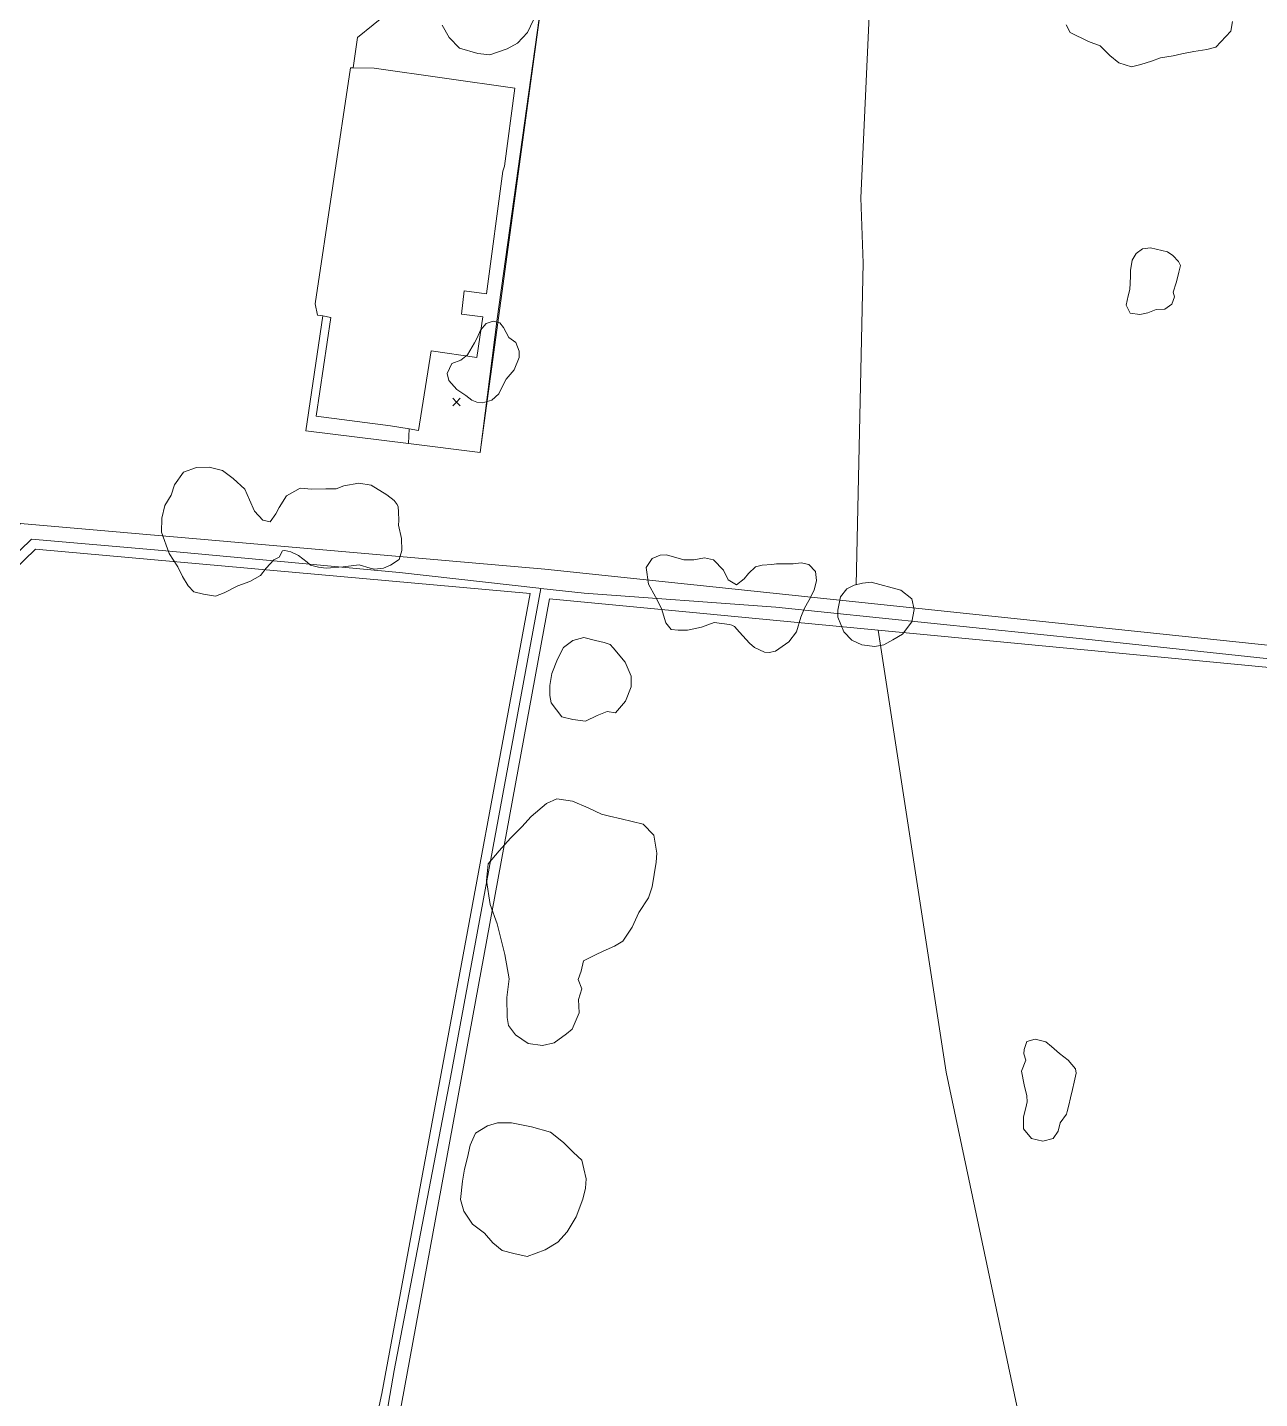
# Model space of a CAD drawing. Header units: metres. Extents: x 4652992 to 4879070, y 2074171 to 2309877.
# Drawn here: x 4654274.9 to 4654368.3, y 2306918.4 to 2307022.4 of the extents above; entities that cross this region are included whole.
import ezdxf

# ---------------------------------------------------------------- set-up
doc = ezdxf.new("R2010")
doc.units = ezdxf.units.M
doc.header["$MEASUREMENT"] = 0
doc.linetypes.add('DGN Style 3', pattern=[92.779933, 66.271381, -26.508552])
doc.layers.get('0').update_dxf_attribs({"color": 4, "lineweight": 0})
for name, color, linetype, lineweight in [('Level 20', 30, 'DGN Style 3', 0), ('Level 3', 46, 'Continuous', 0), ('Level 30', 5, 'Continuous', 0), ('Level 37', 3, 'Continuous', 0), ('Level 40', 1, 'Continuous', 0), ('Level 62', 4, 'Continuous', 0), ('Level 63', 3, 'Continuous', 0)]:
    doc.layers.add(name, color=color, linetype=linetype, lineweight=lineweight)

# ---------------------------------------------------------------- blocks, each defined once
blk = doc.blocks.new('COTA')
at = {"color": 0, "linetype": 'ByBlock', "lineweight": -2, "ltscale": 10}
for p, q in [((0, 0), (-1.419522, -1.408457)), ((-1.408457, 1.419522), (0, 0)), ((1.419522, 1.408457), (0, 0)), ((0, 0), (1.408457, -1.419522))]:
    blk.add_line(p, q, dxfattribs=at)

msp = doc.modelspace()

# ---------------------------------------------------------------- linework, layer by layer
at = {"layer": 'Level 20', "linetype": 'Continuous'}
msp.add_polyline3d([(4654337.725793, 2306980.096752, 1399.551119), (4654338.243325, 2307004.469984, 1399.251384), (4654338.074684, 2307009.437794, 1399.051384), (4654339.179867, 2307033.732212, 1398.020717)], dxfattribs=at)
at = {"layer": 'Level 3'}
for points in [[(4654119.021487, 2306784.638918, 1405.03), (4654138.110903, 2306807.392885, 1405.5), (4654153.570315, 2306827.644289, 1407), (4654169.317507, 2306850.619509, 1407.48), (4654182.633969, 2306873.002717, 1407.366428), (4654189.149294, 2306883.944521, 1407), (4654204.945925, 2306911.803103, 1406.5), (4654211.198733, 2306922.895083, 1406.74), (4654230.317873, 2306940.437929, 1406), (4654248.051089, 2306957.031924, 1405), (4654263.757082, 2306972.480532, 1404), (4654275.192507, 2306983.558718, 1403.36), (4654285.101504, 2306982.695315, 1403), (4654303.079714, 2306981.042483, 1402), (4654313.645499, 2306979.850224, 1401.246346), (4654313.818383, 2306979.830716, 1401.234014), (4654317.099123, 2306979.460512, 1401), (4654331.615908, 2306978.400515, 1400), (4654355.122683, 2306975.977724, 1399), (4654383.183291, 2306972.982119, 1398), (4654399.322085, 2306972.015688, 1397), (4654404.712894, 2306971.705166, 1396.634961), (4654408.478091, 2306971.488283, 1396.38)], [(4654276.922779, 2306845.142092, 1397.300004), (4654277.963686, 2306846.578127, 1398), (4654278.761294, 2306848.232119, 1399), (4654280.493288, 2306850.012881, 1400), (4654285.969485, 2306852.769289, 1400.12), (4654292.733095, 2306855.599306, 1400), (4654294.189699, 2306868.434511, 1401), (4654296.283083, 2306885.209902, 1402), (4654298.847475, 2306898.352724, 1402.38), (4654302.688296, 2306920.526919, 1402.44), (4654306.956728, 2306942.757876, 1402), (4654313.818383, 2306979.830716, 1401.246301)]]:
    msp.add_polyline3d(points, dxfattribs=at)
at = {"layer": 'Level 30', "color": 1}
msp.add_polyline3d([(4654310.935758, 2307011.458354, 1404.4), (4654309.697242, 2307002.149723, 1404.4), (4654308.005841, 2307002.387457, 1404.7), (4654307.780965, 2307000.622256, 1404.7), (4654309.398954, 2307000.401345, 1404.4), (4654308.943267, 2306997.335918, 1404.4), (4654305.489727, 2306997.832477, 1405), (4654304.524078, 2306991.798671, 1405), (4654303.827096, 2306991.911213, 1405.131745), (4654302.407927, 2306992.140367, 1405.4), (4654296.775374, 2306992.894796, 1404.3), (4654297.887151, 2307000.370937, 1404.3), (4654297.273195, 2307000.479061, 1404.057542), (4654296.874266, 2307000.549317, 1403.9), (4654296.690007, 2307001.406938, 1403.9), (4654299.366072, 2307019.27877, 1404.8), (4654299.57188, 2307019.278094, 1405.083477), (4654301.181103, 2307019.272811, 1407.3), (4654311.835646, 2307017.757664, 1406.8), (4654311.051498, 2307011.843276, 1406.8), (4654310.935758, 2307011.458354, 1404.4)], dxfattribs=at)
at = {"layer": 'Level 37'}
for points in [[(4654299.57188, 2307019.278094, 1402.651384), (4654299.908555, 2307021.593494, 1402.651384), (4654302.291233, 2307023.517404, 1402.651384), (4654303.31461, 2307028.550976, 1402.493461), (4654305.53134, 2307039.454167, 1402.151384), (4654307.244202, 2307039.212818, 1402.151384)], [(4654210.766161, 2306923.166793, 1407.601562), (4654227.114532, 2306938.606452, 1407.351384), (4654274.352418, 2306984.748675, 1404.651384), (4654314.105058, 2306981.279829, 1402.551384), (4654370.588547, 2306975.353, 1399.751384), (4654403.843255, 2306972.693051, 1397.751384), (4654406.011974, 2306999.843639, 1396.951384), (4654405.407305, 2307007.328987, 1396.951384), (4654403.255349, 2307014.286429, 1396.751384), (4654401.364262, 2307016.654055, 1396.751384), (4654398.773139, 2307018.095251, 1396.751384), (4654380.241533, 2307022.75743, 1398.051384), (4654350.196797, 2307029.707457, 1399.251384), (4654315.64072, 2307037.157294, 1401.651384), (4654315.266936, 2307034.471163, 1401.709623), (4654310.506183, 2307000.258944, 1402.451384), (4654309.209253, 2306990.131367, 1402.651384), (4654303.772191, 2306990.809078, 1403.10382), (4654295.990204, 2306991.779077, 1403.751384), (4654297.273195, 2307000.479061, 1403.751384)], [(4654274.729446, 2306850.694295, 1401.1864), (4654291.396217, 2306856.41574, 1401.7864), (4654293.4364, 2306871.983657, 1402.4864), (4654296.980473, 2306895.071756, 1404.1072), (4654299.37287, 2306907.738708, 1403.8514), (4654301.758105, 2306918.785177, 1403.8514), (4654312.993461, 2306979.447371, 1402.5514), (4654275.494911, 2306982.788654, 1404.5514), (4654252.930984, 2306960.938304, 1405.8514)], [(4654404.801918, 2306901.289521, 1397.8567), (4654403.745977, 2306971.12667, 1398.0514), (4654378.847821, 2306972.901903, 1399.1514), (4654339.390607, 2306976.659923, 1401.1121), (4654314.452355, 2306979.035114, 1402.3514), (4654301.306615, 2306907.394021, 1403.9514), (4654298.748479, 2306893.898562, 1404.1356), (4654296.159264, 2306878.149029, 1402.8864), (4654293.163011, 2306856.76234, 1401.4864), (4654296.902859, 2306848.944624, 1400.7864), (4654303.093077, 2306836.403966, 1397.9864), (4654303.297969, 2306831.448547, 1395.5864), (4654302.391012, 2306825.616385, 1394.69)], [(4654339.390607, 2306976.659923, 1401.112145), (4654344.552806, 2306943.145779, 1401.448409), (4654352.80666, 2306904.141527, 1400.756644), (4654358.292457, 2306880.526699, 1398.681347), (4654359.638482, 2306875.505754, 1397.989583)]]:
    msp.add_polyline3d(points, dxfattribs=at)
at = {"layer": 'Level 40', "color": 3, "flags": 128}
for points, elevation in [([(4654361.760749, 2307002.284408), (4654361.846275, 2307001.917694), (4654361.66157, 2307001.38483), (4654361.108106, 2307000.997931), (4654360.469118, 2307000.977728), (4654359.832618, 2307000.726117), (4654359.222151, 2307000.583686), (4654358.500111, 2307000.698763), (4654358.180879, 2307001.294482), (4654358.350024, 2307002.004174), (4654358.467129, 2307002.495515), (4654358.5247, 2307003.462799), (4654358.519707, 2307003.925688), (4654358.647337, 2307004.703136), (4654358.94111, 2307005.209988), (4654359.427054, 2307005.555428), (4654360.02459, 2307005.643293), (4654360.897346, 2307005.434416), (4654361.333721, 2307005.329979), (4654361.73104, 2307005.061736), (4654362.143845, 2307004.61664), (4654362.296934, 2307004.291425), (4654362.179773, 2307003.800036), (4654362.075632, 2307003.363257), (4654361.984511, 2307002.981084), (4654361.760749, 2307002.284408)], 1404), ([(4654311.389915, 2306998.839105), (4654311.905201, 2306998.475093), (4654312.168663, 2306997.810201), (4654312.174485, 2306997.327325), (4654311.774141, 2306996.399973), (4654311.186622, 2306995.697977), (4654310.742897, 2306994.841269), (4654310.618468, 2306994.570152), (4654310.084999, 2306994.096002), (4654309.377844, 2306993.904094), (4654308.96588, 2306993.94245), (4654308.580909, 2306994.094694), (4654308.122576, 2306994.445004), (4654307.450026, 2306994.906727), (4654306.83144, 2306995.596258), (4654306.71169, 2306996.10632), (4654307.071416, 2306996.862799), (4654307.735185, 2306997.125308), (4654308.255171, 2306997.542581), (4654308.769301, 2306998.442757), (4654308.97766, 2306998.814231), (4654309.240024, 2306999.413556), (4654309.659695, 2306999.915081), (4654310.182667, 2307000.090944), (4654310.695062, 2306999.968375), (4654310.96914, 2306999.601852), (4654311.389915, 2306998.839105)], 1404.1), ([(4654341.091424, 2306979.702098), (4654341.938546, 2306979.024958), (4654342.101561, 2306978.214818), (4654341.943918, 2306977.303437), (4654341.241189, 2306976.344494), (4654340.490371, 2306975.930896), (4654339.809038, 2306975.560007), (4654339.125025, 2306975.427002), (4654338.144398, 2306975.54284), (4654337.398866, 2306975.899014), (4654336.776191, 2306976.522371), (4654336.329769, 2306977.637429), (4654336.337695, 2306978.169374), (4654336.521907, 2306979.193055), (4654337.018855, 2306979.786079), (4654337.561291, 2306980.071632), (4654338.189267, 2306980.218089), (4654338.860011, 2306980.294997), (4654341.091424, 2306979.702098)], 1403.9), ([(4654320.207682, 2306974.228649), (4654320.664828, 2306973.176961), (4654320.64675, 2306972.356714), (4654320.214823, 2306971.282068), (4654319.474958, 2306970.398874), (4654318.848597, 2306970.489697), (4654318.073876, 2306970.203757), (4654317.203738, 2306969.76397), (4654316.229718, 2306969.878999), (4654315.393625, 2306970.078834), (4654314.588688, 2306971.154555), (4654314.484753, 2306971.709417), (4654314.489465, 2306972.473903), (4654314.645348, 2306973.378977), (4654315.077136, 2306974.45375), (4654315.52501, 2306975.348033), (4654316.241248, 2306975.883678), (4654317.058595, 2306976.100634), (4654317.950564, 2306975.887404), (4654318.619534, 2306975.727483), (4654319.052276, 2306975.565127), (4654319.291305, 2306975.331268), (4654320.207682, 2306974.228649)], 1408.8), ([(4654314.53273, 2306938.599896), (4654315.530342, 2306937.831174), (4654316.291293, 2306937.060044), (4654316.924452, 2306936.496272), (4654317.057862, 2306935.81609), (4654317.233852, 2306935.066831), (4654317.186487, 2306934.37093), (4654316.987695, 2306933.534421), (4654316.488893, 2306932.180314), (4654315.80655, 2306931.0469), (4654315.092077, 2306930.274748), (4654314.124975, 2306929.680777), (4654312.76709, 2306929.180123), (4654311.762131, 2306929.420031), (4654310.868822, 2306929.633285), (4654310.179853, 2306930.210172), (4654309.530582, 2306930.954352), (4654308.631461, 2306931.640362), (4654307.979248, 2306932.620984), (4654307.717877, 2306933.508339), (4654307.868084, 2306934.886773), (4654308.024072, 2306935.792453), (4654308.235912, 2306936.684845), (4654308.461002, 2306937.63306), (4654308.853645, 2306938.541318), (4654309.75181, 2306939.093129), (4654310.514685, 2306939.323586), (4654311.572913, 2306939.306677), (4654312.591395, 2306939.122418), (4654313.094008, 2306939.002398), (4654314.53273, 2306938.599896)], 1406.8)]:
    msp.add_lwpolyline(points, dxfattribs=dict(at, elevation=elevation))
at = {"layer": 'Level 40', "color": 3}
for points in [[(4654313.506423, 2307023.457521, 1406.7), (4654312.805869, 2307021.956439, 1406.7), (4654312.042633, 2307021.160949, 1406.7), (4654311.248053, 2307020.718221, 1406.7), (4654309.938195, 2307020.28377, 1406.7), (4654309.042172, 2307020.383162, 1406.7), (4654307.640927, 2307020.776084, 1406.7), (4654306.858111, 2307021.596359, 1406.7), (4654306.331513, 2307022.527957, 1406.7)], [(4654366.244698, 2307022.789263, 1412.1), (4654366.13114, 2307022.073652, 1412.1), (4654364.986595, 2307020.862194, 1412.1), (4654364.315649, 2307020.680052, 1412.1), (4654363.308021, 2307020.521398, 1412.1), (4654362.408337, 2307020.336901, 1412.1), (4654361.750292, 2307020.20881, 1412.1), (4654360.796655, 2307020.037238, 1412.1), (4654360.112866, 2307019.801059, 1412.1), (4654359.308275, 2307019.536681, 1412.1), (4654358.583412, 2307019.367473, 1412.1), (4654357.624857, 2307019.654104, 1412.1), (4654356.959396, 2307020.213328, 1412.1), (4654356.224586, 2307020.960559, 1412.1), (4654355.33281, 2307021.288342, 1412.1), (4654353.95276, 2307021.961568, 1412.1), (4654353.636781, 2307022.551429, 1412.1)], [(4654293.965256, 2306982.199875, 1410.5), (4654293.560001, 2306981.998736, 1410.5), (4654292.991534, 2306981.359802, 1410.5), (4654292.562613, 2306980.806735, 1410.5), (4654291.738807, 2306980.348083, 1410.5), (4654290.828885, 2306980.029223, 1410.5), (4654289.809187, 2306979.498236, 1410.5), (4654289.151644, 2306979.238259, 1410.5), (4654288.235678, 2306979.39761, 1410.5), (4654287.50229, 2306979.572913, 1410.5), (4654287.074596, 2306980.032708, 1410.5), (4654286.643835, 2306980.73163, 1410.5), (4654286.282814, 2306981.473504, 1410.5), (4654285.623277, 2306982.465569, 1410.5), (4654285.054005, 2306984.091768, 1410.5), (4654285.068411, 2306985.161283, 1410.5), (4654285.295183, 2306986.120477, 1410.5), (4654285.777421, 2306986.899414, 1410.5), (4654286.020625, 2306987.675919, 1410.5), (4654286.725558, 2306988.640177, 1410.5), (4654287.705436, 2306989.002128, 1410.5), (4654288.661686, 2306989.011989, 1410.5), (4654289.677401, 2306988.769133, 1410.5), (4654290.486806, 2306988.158243, 1410.5), (4654291.368985, 2306987.351106, 1410.5), (4654291.716609, 2306986.552566, 1410.5), (4654292.107289, 2306985.684148, 1410.5), (4654292.720617, 2306985.000989, 1410.5), (4654293.284826, 2306984.866099, 1410.5), (4654293.727158, 2306985.475712, 1410.5), (4654293.960179, 2306985.956542, 1410.5), (4654294.526051, 2306986.842037, 1410), (4654295.560089, 2306987.430068, 1410), (4654296.433754, 2306987.340501, 1410), (4654297.516904, 2306987.379835, 1410), (4654298.29101, 2306987.373735, 1410), (4654298.879383, 2306987.591038, 1410), (4654300.017278, 2306987.803351, 1409.6), (4654300.934, 2306987.663384, 1408.5), (4654302.124479, 2306986.920952, 1407.3), (4654302.680692, 2306986.488539, 1407.3), (4654302.910321, 2306986.194102, 1407.3), (4654302.983375, 2306985.996988, 1407.3), (4654303.016148, 2306985.629864, 1407.3), (4654303.038454, 2306984.965855, 1407.3), (4654303.014562, 2306984.6123, 1407.3), (4654303.253051, 2306983.597268, 1407.3), (4654303.278309, 2306982.69314, 1407.3), (4654303.060544, 2306982.026763, 1407.3), (4654302.416361, 2306981.582089, 1407.3), (4654301.882544, 2306981.350507, 1407.3), (4654301.2056, 2306981.272878, 1407.3), (4654300.865642, 2306981.35415, 1407.3), (4654300.041137, 2306981.600136, 1408.5), (4654298.81974, 2306981.46431, 1409.6), (4654297.539975, 2306981.352515, 1409.6), (4654296.961769, 2306981.431064, 1409.6), (4654296.340448, 2306981.579597, 1409.6), (4654296.098142, 2306981.816554, 1409.6), (4654295.444065, 2306982.330987, 1409.6), (4654294.849462, 2306982.592493, 1409.6), (4654294.397571, 2306982.700524, 1409.6), (4654294.214742, 2306982.684552, 1409.6), (4654293.965256, 2306982.199875, 1410.5)], [(4654326.952284, 2306977.236236, 1406.7), (4654325.98084, 2306976.877654, 1406.7), (4654324.924166, 2306976.657622, 1406.7), (4654324.213442, 2306976.650293, 1406.7), (4654323.697, 2306976.714678, 1406.7), (4654323.286793, 2306977.22632, 1406.7), (4654322.953462, 2306978.310445, 1406.7), (4654322.511082, 2306979.184347, 1406.7), (4654321.970133, 2306980.140944, 1406.7), (4654321.801682, 2306981.422187, 1406.7), (4654322.253894, 2306982.08232, 1406.7), (4654322.850103, 2306982.353453, 1406.7), (4654323.323993, 2306982.35834, 1406.7), (4654324.65224, 2306981.995803, 1405.9), (4654325.41982, 2306981.989757, 1405.9), (4654326.227303, 2306982.151662, 1405.9), (4654326.899005, 2306981.99105, 1405.9), (4654327.66157, 2306981.217084, 1405.9), (4654328.018994, 2306980.480854, 1405.9), (4654328.637441, 2306980.096346, 1405.9), (4654329.218256, 2306980.549063, 1405.9), (4654329.548585, 2306980.943366, 1405.9), (4654330.086759, 2306981.46547, 1405.9), (4654330.587769, 2306981.582326, 1405.9), (4654331.312673, 2306981.645646, 1405.9), (4654331.675126, 2306981.677307, 1405.9), (4654332.943525, 2306981.679812, 1405.4), (4654333.556908, 2306981.769962, 1405.4), (4654334.117007, 2306981.63603, 1405.4), (4654334.639852, 2306981.096572, 1405.4), (4654334.717338, 2306980.426808, 1405.4), (4654334.544151, 2306979.698607, 1405.4), (4654334.120307, 2306978.911976, 1405.4), (4654333.805767, 2306978.336027, 1405.4), (4654333.520601, 2306977.634689, 1405.4), (4654333.198217, 2306976.527952, 1405.4), (4654332.606436, 2306975.781623, 1405.4), (4654331.609359, 2306975.073041, 1405.4), (4654331.108094, 2306974.956146, 1405.4), (4654330.758776, 2306974.980475, 1405.4), (4654330.014701, 2306975.335912, 1405.4), (4654329.619937, 2306975.667026, 1405.4), (4654328.870324, 2306976.497287, 1405.4), (4654328.50216, 2306976.940434, 1405.4), (4654328.291453, 2306977.049999, 1405.4), (4654328.123438, 2306977.090168, 1405.4), (4654326.952284, 2306977.236236, 1406.7)], [(4654316.661459, 2306948.671334, 1405.7), (4654316.715453, 2306947.654308, 1405.7), (4654316.186327, 2306946.422251, 1405.7), (4654315.744484, 2306946.055305, 1405.7), (4654314.818159, 2306945.390682, 1405.7), (4654313.942105, 2306945.186524, 1405.7), (4654312.852719, 2306945.328598, 1405.7), (4654311.882745, 2306945.973661, 1405.7), (4654311.344137, 2306946.692888, 1405.7), (4654311.253055, 2306947.305249, 1405.7), (4654311.217209, 2306948.819208, 1406.6), (4654311.409391, 2306950.22228, 1407.7), (4654311.079298, 2306952.065045, 1409.7), (4654310.499803, 2306954.389892, 1410.2), (4654309.968947, 2306955.867354, 1410.2), (4654309.69721, 2306957.694137, 1410.2), (4654309.820504, 2306958.956821, 1410.2), (4654310.640483, 2306959.935656, 1410.2), (4654311.516126, 2306960.901253, 1410.2), (4654312.365428, 2306961.755715, 1410.2), (4654313.077135, 2306962.525607, 1410.2), (4654314.236487, 2306963.531221, 1409.3), (4654315.023722, 2306963.87253, 1409.3), (4654316.219683, 2306963.704386, 1409.3), (4654317.392013, 2306963.188935, 1409.3), (4654318.397241, 2306962.713422, 1409.3), (4654319.009819, 2306962.567037, 1409.3), (4654319.900832, 2306962.354116, 1409.3), (4654320.736147, 2306962.154505, 1409.3), (4654321.571452, 2306961.954896, 1409.3), (4654322.372639, 2306961.116408, 1409.3), (4654322.609113, 2306959.760557, 1408.9), (4654322.561752, 2306959.065711, 1408.9), (4654322.236537, 2306957.20161, 1408.9), (4654321.98237, 2306956.379765, 1408.9), (4654321.245661, 2306955.261414, 1408.9), (4654320.745047, 2306954.145566, 1408.9), (4654320.021647, 2306953.083018, 1408.9), (4654319.401282, 2306952.701801, 1408.9), (4654318.544892, 2306952.318157, 1408.9), (4654317.951, 2306952.04828, 1408.9), (4654317.048975, 2306951.606197, 1408.5), (4654316.870744, 2306950.808377, 1407.9), (4654316.643635, 2306950.186397, 1406.9), (4654316.904103, 2306949.460825, 1406.4), (4654316.661459, 2306948.671334, 1405.7)], [(4654353.189006, 2306939.311747, 1404.1), (4654353.041163, 2306938.692129, 1404.1), (4654352.645274, 2306938.13178, 1404.1), (4654351.874437, 2306937.922959, 1404.1), (4654351.006251, 2306938.130325, 1404.1), (4654350.395098, 2306938.865713, 1404.1), (4654350.415968, 2306939.777633, 1404.1), (4654350.578552, 2306940.459255, 1404.1), (4654350.682018, 2306940.893028, 1404.1), (4654350.661447, 2306941.35644, 1404.1), (4654350.4667, 2306942.188985, 1404.1), (4654350.254265, 2306943.222312, 1404.1), (4654350.574771, 2306944.055201, 1403.8), (4654350.430089, 2306944.54853, 1403.8), (4654350.441979, 2306944.873387, 1403.8), (4654350.651916, 2306945.478644, 1403.8), (4654351.284328, 2306945.655274, 1403.8), (4654352.090996, 2306945.462559, 1403.8), (4654352.528234, 2306945.095934, 1403.8), (4654353.122026, 2306944.560833, 1403.8), (4654353.792642, 2306944.072929, 1403.8), (4654354.35681, 2306943.413854, 1403.8), (4654354.406931, 2306943.074202, 1403.8), (4654354.244198, 2306942.392204, 1403.8), (4654354.111057, 2306941.834225, 1403.8), (4654353.963127, 2306941.214268, 1403.8), (4654353.829995, 2306940.656325, 1403.8), (4654353.711658, 2306940.16039, 1403.8), (4654353.667283, 2306939.974417, 1403.8), (4654353.189006, 2306939.311747, 1404.1)]]:
    msp.add_polyline3d(points, dxfattribs=at)
at = {"layer": 'Level 62'}
for p, q in [((4654315.256054, 2307034.391517, 1400.418624), (4654309.212473, 2306990.154937, 1401.709312)), ((4654303.772201, 2306990.809279, 1401.71), (4654303.827086, 2306991.911012, 1401.71))]:
    msp.add_line(p, q, dxfattribs=at)

# ---------------------------------------------------------------- block references
at = {"layer": 'Level 63', "xscale": 0.2, "yscale": 0.2, "zscale": 0.1}
msp.add_blockref('COTA', (4654307.419408, 2306993.954744, 1401.378217), dxfattribs=at)

doc.saveas('drawing.dxf')
